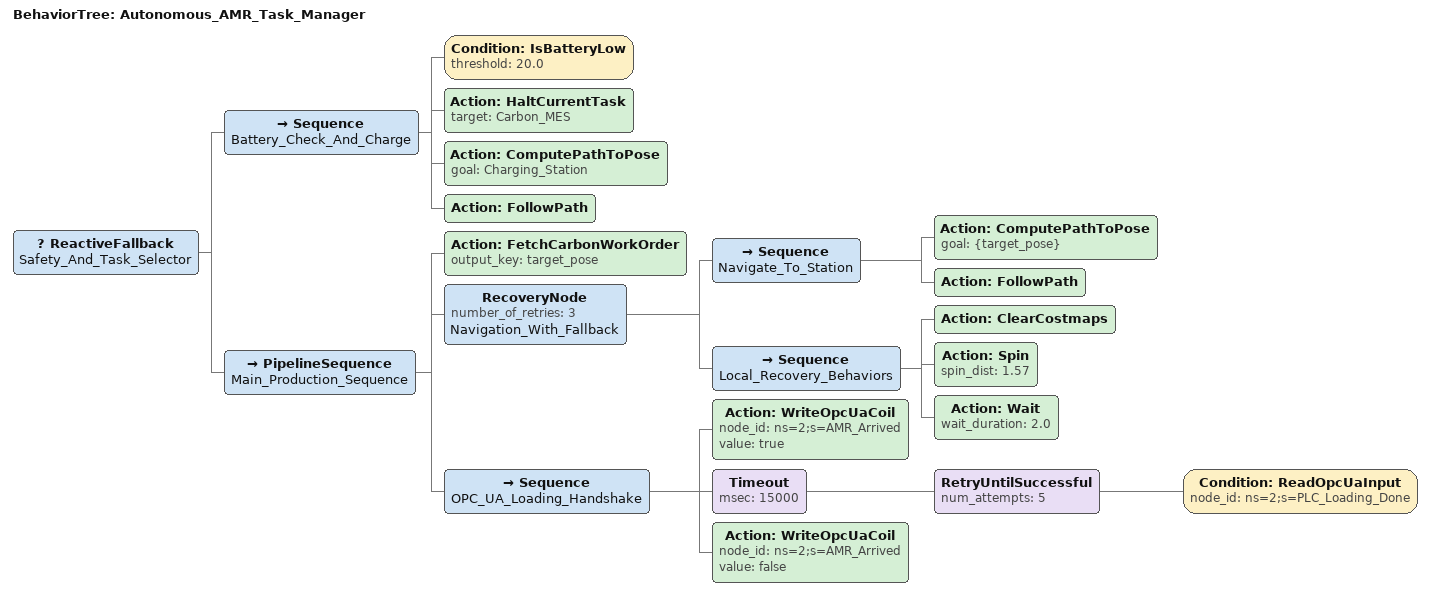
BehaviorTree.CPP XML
<root BTCPP_format="4">
    <BehaviorTree ID="Autonomous_AMR_Task_Manager">
        <ReactiveFallback name="Safety_And_Task_Selector">
            <Sequence name="Battery_Check_And_Charge">
                <Condition ID="IsBatteryLow" threshold="20.0"/>
                <Action ID="HaltCurrentTask" target="Carbon_MES"/>
                <Action ID="ComputePathToPose" goal="Charging_Station"/>
                <Action ID="FollowPath"/>
            </Sequence>
            <PipelineSequence name="Main_Production_Sequence">
                <Action ID="FetchCarbonWorkOrder" output_key="target_pose"/>
                <RecoveryNode number_of_retries="3" name="Navigation_With_Fallback">
                    <Sequence name="Navigate_To_Station">
                        <Action ID="ComputePathToPose" goal="{target_pose}"/>
                        <Action ID="FollowPath"/>
                    </Sequence>
                    <Sequence name="Local_Recovery_Behaviors">
                        <Action ID="ClearCostmaps"/>
                        <Action ID="Spin" spin_dist="1.57"/>
                        <Action ID="Wait" wait_duration="2.0"/>
                    </Sequence>
                </RecoveryNode>
                <Sequence name="OPC_UA_Loading_Handshake">
                    <Action ID="WriteOpcUaCoil" node_id="ns=2;s=AMR_Arrived" value="true"/>
                    <Timeout msec="15000">
                        <RetryUntilSuccessful num_attempts="5">
                            <Condition ID="ReadOpcUaInput" node_id="ns=2;s=PLC_Loading_Done"/>
                        </RetryUntilSuccessful>
                    </Timeout>
                    <Action ID="WriteOpcUaCoil" node_id="ns=2;s=AMR_Arrived" value="false"/>
                </Sequence>
            </PipelineSequence>
        </ReactiveFallback>
    </BehaviorTree>
</root>
